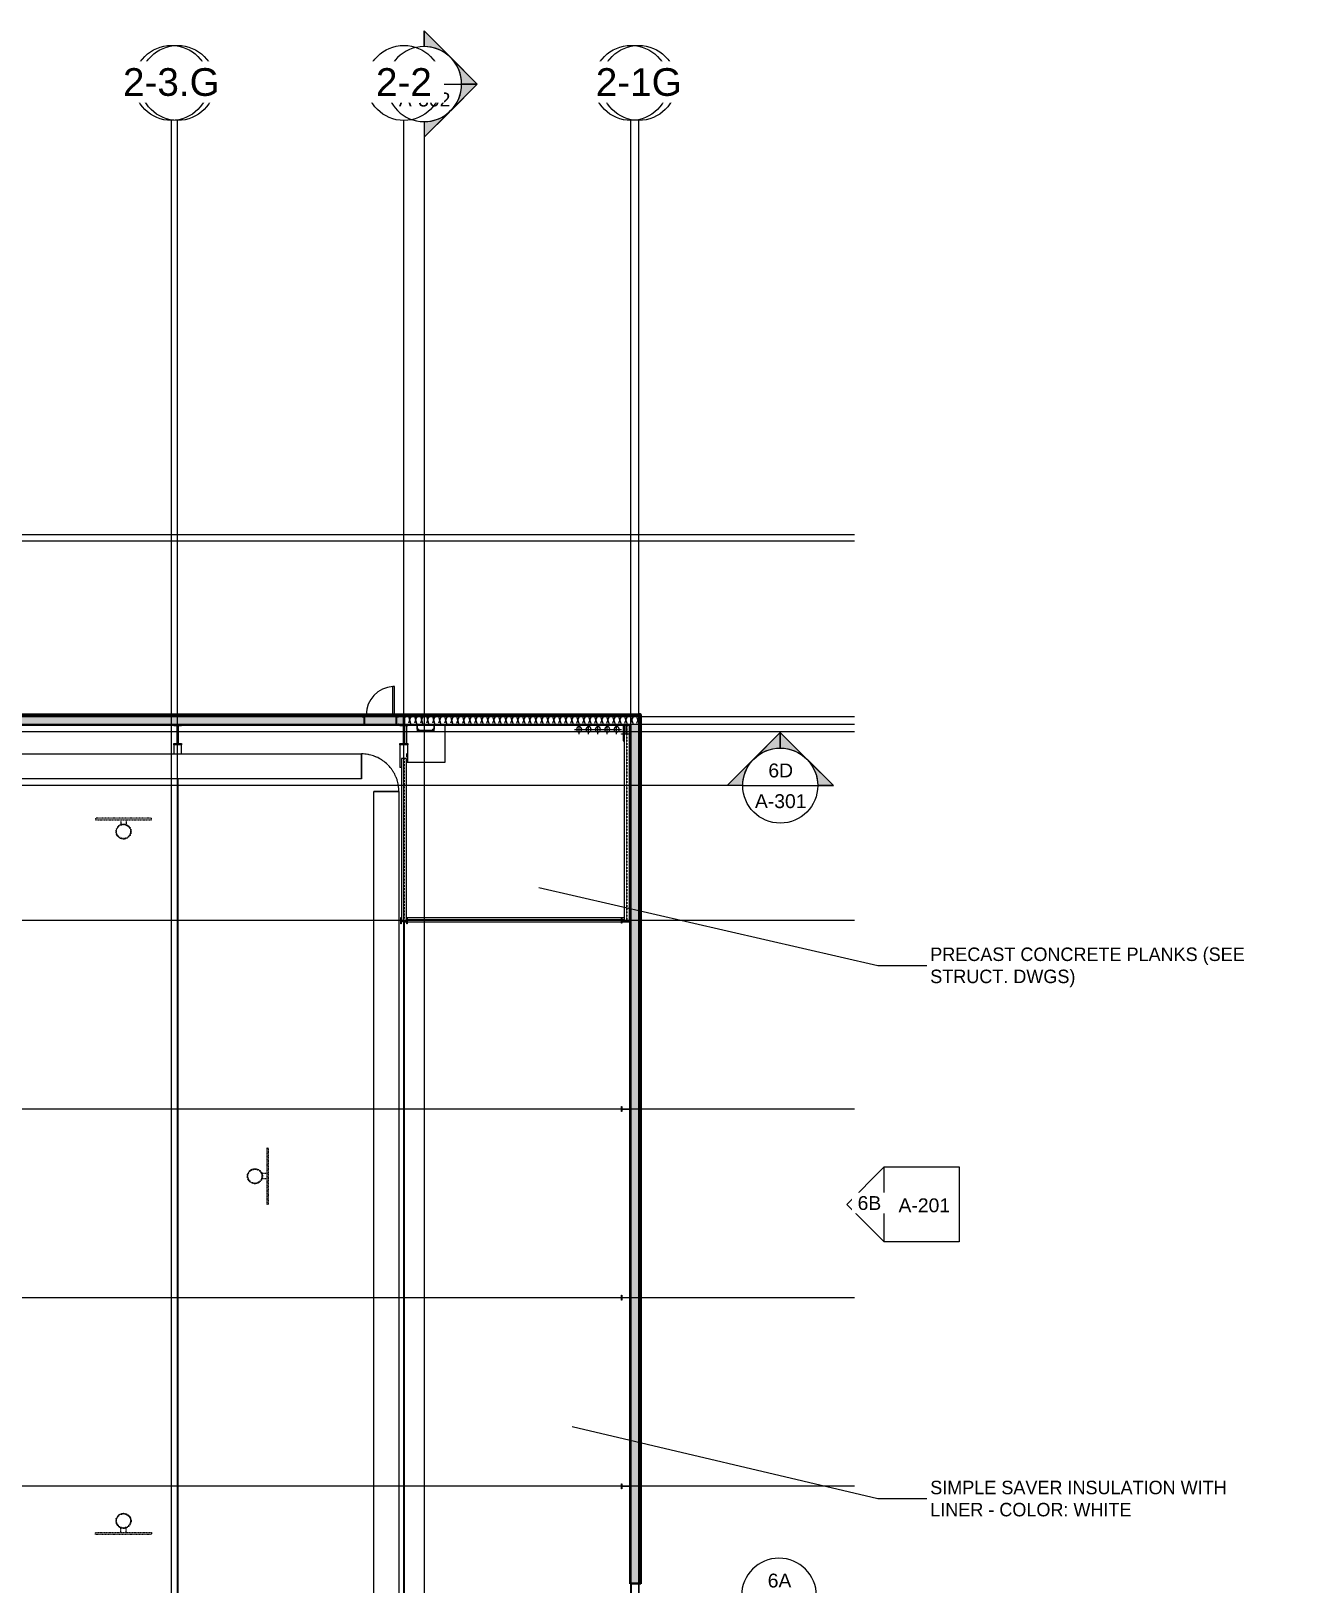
# Model space of a CAD drawing. Header units: inches. Extents: x 21035 to 27109, y -23277 to -20247.
# Drawn here: x 25504 to 27109, y -22234 to -20247 of the extents above; entities that cross this region are included whole.
import ezdxf

# ---------------------------------------------------------------- set-up
doc = ezdxf.new("R2010")
doc.units = ezdxf.units.IN
doc.header["$MEASUREMENT"] = 0
for name, pattern in [('Dash', [0.25, 0.125, -0.125]), ('Grid Line 1_2_', [0.875, 0.5, -0.125, 0.125, -0.125]), ('Hidden 1_8_', [0.1875, 0.125, -0.0625])]:
    doc.linetypes.add(name, pattern=pattern)
for name, color, linetype, lineweight in [('A-ANNO-IDEN', 131, 'Continuous', 9), ('A-AREA', 32, 'Continuous', 9), ('A-DOOR', 31, 'Continuous', 9), ('A-FLOR', 192, 'Continuous', 9), ('A-GLAZ-CWMG', 51, 'Continuous', 9), ('A-WALL', 113, 'Continuous', 9), ('A-WALL-PATT', 111, 'Continuous', 25), ('E-POWR-CNTR', 130, 'Continuous', 9), ('E-POWR-RISE', 130, 'Continuous', 9), ('G-ANNO-SYMB', 111, 'Continuous', 9), ('I-WALL', 2, 'Continuous', 9), ('M-HVAC-DUCT', 70, 'Continuous', 9), ('Q-SPCQ', 91, 'Continuous', 9), ('Q-SPCQ-HDLN', 91, 'Dash', 9), ('S-BEAM', 12, 'Continuous', 9), ('S-COLS', 52, 'Continuous', 9), ('S-GRID', 1, 'Continuous', 9), ('S-GRID-IDEN', 1, 'Continuous', 9)]:
    doc.layers.add(name, color=color, linetype=linetype, lineweight=lineweight)
doc.styles.add('Arial', font='arial.ttf', dxfattribs={"height": 35.407186})
doc.styles.add('Arial_1', font='arial.ttf', dxfattribs={"height": 17.703593})
doc.styles.add('Century Gothic', font='GOTHIC.TTF', dxfattribs={"height": 17.245342})
pattern_1 = [(0, (0, 0), (0, 24), []), (90, (0, 0), (-24, 1e-15), [])]
pattern_2 = [(161.57, (0.96, 0.96), (-7.6802237, -0.0009796), [0, -54.643, 6.067, 0]), (18.43, (-0.96, 0.96), (-7.6802237, 0.0009796), [0, -54.643, 6.067, 0]), (108.43, (0.96, 0.96), (3.8382953, -19.20136532), [18.211, -42.499]), (71.57, (-0.96, 0.96), (3.8382953, 19.20136532), [18.211, -42.499])]
pattern_3 = [(45, (0, 0), (-19.00703, 19.00703), []), (45, (0, 28.8), (-19.00703, 19.00703), [])]
pattern_4 = [(225, (25691.39, -22360.053), (19.00703, -19.00703), []), (225, (25691.39, -22388.853), (19.00703, -19.00703), [])]
pattern_5 = [(225, (25980.89, -22360.053), (19.00703, -19.00703), []), (225, (25980.89, -22388.853), (19.00703, -19.00703), [])]

# ---------------------------------------------------------------- blocks, each defined once
blk = doc.blocks.new('Basketball_Backstop-Performance_Sports_Systems-3103-Ceiling_Hung - 27_-0_ to 27_-11 7_8_-706978-RCP - First Floor')
at = {"layer": 'Q-SPCQ-HDLN'}
for p, q in [((36, 0), (-36, 0)), ((-36, 0), (-36, -2.2)), ((-3.5, 0), (-3.5, 6.2)), ((3.5, 0), (3.5, 6.2)), ((36, -2.2), (36, 0)), ((-36, -2.2), (36, -2.2))]:
    blk.add_line(p, q, dxfattribs=at)
for radius in [9.62, 9]:
    blk.add_circle((0, 15.1), radius, dxfattribs=at)
blk = doc.blocks.new('Basketball_Backstop-Performance_Sports_Systems-3103-Ceiling_Hung - 27_-0_ to 27_-11 7_8_-652462-RCP - First Floor')
at = {"layer": 'Q-SPCQ-HDLN'}
for p, q in [((-36, 0), (-36, 2.2)), ((-36, 2.2), (36, 2.2)), ((36, 2.2), (36, 0)), ((36, 0), (-36, 0)), ((-3.5, 0), (-3.5, -6.2)), ((3.5, 0), (3.5, -6.2))]:
    blk.add_line(p, q, dxfattribs=at)
for radius in [9.63, 9]:
    blk.add_circle((0, -15.1), radius, dxfattribs=at)
blk = doc.blocks.new('Rectangular Mullion - Profile_Polycarbonate_Lower-1149838-RCP - First Floor')
at = {"layer": 'A-GLAZ-CWMG'}
for p in [(22783.9, -21120.7), (26280.3, -21121.3)]:
    blk.add_line(p, (26280.3, -21120.7), dxfattribs=at)
blk = doc.blocks.new('Rectangular Mullion - Profile_Polycarbonate_right-1189993-RCP - First Floor')
at = {"layer": 'A-GLAZ-CWMG'}
for p, q in [((-2.8, 0.9), (-2.8, 1)), ((-2.8, 1), (0, 1)), ((-0.1, 0.9), (-2.8, 0.9)), ((-2.8, 0.9), (-2.8, 0.9)), ((-2.8, 0.9), (-2.8, 0.9)), ((-0.1, -0.1), (-0.1, 0.9)), ((0, 1), (0, -0.1))]:
    blk.add_line(p, q, dxfattribs=at)
blk = doc.blocks.new('W-Wide Flange - W18X40-1530067-RCP - First Floor')
at = {"layer": 'S-BEAM'}
for p, q in [((-103.7, 3), (-103.7, -3)), ((-103.7, 3), (103.5, 3)), ((-103.7, -3), (103.5, -3))]:
    blk.add_line(p, q, dxfattribs=at)
at = {"layer": 'S-BEAM', "linetype": 'Hidden 1_8_'}
for p, q in [((-103.7, 0.2), (103.6, 0.2)), ((-103.7, -0.2), (103.6, -0.2))]:
    blk.add_line(p, q, dxfattribs=at)
blk = doc.blocks.new('W-Wide Flange - W12X26-1530486-RCP - First Floor')
at = {"layer": 'S-BEAM'}
for p, q in [((-129.4, 3.2), (-118.1, 3.2)), ((-117.6, 3.2), (120.5, 3.2)), ((120.7, 3.2), (121.4, 3.2)), ((121.4, -3.2), (121.4, 3.2)), ((-129.4, -3.2), (-118.1, -3.2)), ((-117.6, -3.2), (120.5, -3.2)), ((120.7, -3.2), (121.4, -3.2))]:
    blk.add_line(p, q, dxfattribs=at)
at = {"layer": 'S-BEAM', "linetype": 'Hidden 1_8_'}
for p, q in [((-129.4, 0.1), (-118.1, 0.1)), ((-117.6, 0.1), (120.5, 0.1)), ((120.7, 0.1), (121.4, 0.1)), ((-129.4, -0.1), (-118.2, -0.1)), ((-117.6, -0.1), (120.5, -0.1)), ((120.7, -0.1), (121.4, -0.1))]:
    blk.add_line(p, q, dxfattribs=at)
blk = doc.blocks.new('columns and girder2 - one-1334686-RCP - First Floor')
at = {"layer": 'S-BEAM'}
h = blk.add_hatch(dxfattribs=at)
h.set_pattern_fill('FP_21', color=256, style=0, pattern_type=2)
h.set_pattern_definition(pattern_4)
h.paths.add_polyline_path([(-5, -0.5), (-5, -2), (5, -2), (5, -0.5)], flags=0)
h.paths.add_polyline_path([(5, -22.8), (-5, -22.8), (-5, -24.3), (5, -24.3), (5, -23.3)], flags=0)
h.paths.add_polyline_path([(5, -1199.8), (-5, -1199.8), (-5, -1201.3), (5, -1201.3)], flags=0)
h.paths.add_polyline_path([(5, -1224.3), (-5, -1224.3), (-5, -1225.8), (5, -1225.8)], flags=0)
h = blk.add_hatch(dxfattribs=at)
h.set_pattern_fill('FP_21', color=256, style=0, pattern_type=2)
h.set_pattern_definition(pattern_4)
h.paths.add_polyline_path([(0.6, -2), (-0.6, -2), (-0.6, -22.8), (0.6, -22.8), (0.6, -4)], flags=0)
h.paths.add_polyline_path([(0.6, -1201.3), (-0.6, -1201.3), (-0.6, -1224.3), (0.6, -1224.3)], flags=0)
at = {"layer": 'S-BEAM', "lineweight": 15}
for p, q in [((-5, -2), (-5, -0.5)), ((-5, -0.5), (5, -0.5)), ((5, -2), (-5, -2)), ((-0.6, -22.8), (-0.6, -2)), ((-0.6, -2), (0.6, -2)), ((0.6, -2), (0.6, -22.8)), ((5, -0.5), (5, -2)), ((-5, -24.3), (-5, -22.8)), ((-5, -22.8), (5, -22.8)), ((5, -24.3), (-5, -24.3)), ((0.6, -22.8), (-0.6, -22.8)), ((5, -22.8), (5, -24.3)), ((-5, -1201.3), (-5, -1199.8)), ((-5, -1199.8), (5, -1199.8)), ((5, -1201.3), (-5, -1201.3)), ((-0.6, -1224.3), (-0.6, -1201.3)), ((-0.6, -1201.3), (0.6, -1201.3)), ((0.6, -1201.3), (0.6, -1224.3)), ((5, -1199.8), (5, -1201.3)), ((-5, -1225.8), (-5, -1224.3)), ((-5, -1224.3), (5, -1224.3)), ((5, -1225.8), (-5, -1225.8)), ((0.6, -1224.3), (-0.6, -1224.3)), ((5, -1224.3), (5, -1225.8))]:
    blk.add_line(p, q, dxfattribs=at)
at = {"layer": 'S-BEAM'}
for p, q in [((-5, -24.3), (-5, -49)), ((5, -49), (5, -24.3)), ((-0.6, -81), (-0.6, -217.2)), ((0.6, -217.2), (0.6, -81)), ((-0.6, -217.2), (-0.6, -338.2)), ((-0.6, -217.2), (0.6, -217.2)), ((0.6, -338.2), (0.6, -217.2)), ((-0.6, -338.2), (-0.6, -761.8)), ((-0.6, -338.2), (0.6, -338.2)), ((0.6, -761.8), (0.6, -338.2)), ((-0.6, -761.8), (-0.6, -997.1)), ((-0.6, -761.8), (0.6, -761.8)), ((0.6, -997.1), (0.6, -761.8)), ((-0.6, -997.1), (-0.6, -1156.1)), ((-0.6, -997.1), (0.6, -997.1)), ((0.6, -1156.1), (0.6, -997.1)), ((-5, -1188.1), (-5, -1199.8)), ((5, -1199.8), (5, -1188.1))]:
    blk.add_line(p, q, dxfattribs=at)
blk = doc.blocks.new('columns and girder2 - one-V36-RCP - First Floor')
at = {"layer": 'S-BEAM'}
h = blk.add_hatch(dxfattribs=at)
h.set_pattern_fill('FP_31', color=256, style=0, pattern_type=2)
h.set_pattern_definition(pattern_5)
h.paths.add_polyline_path([(-5, -0.5), (-5, -2), (5, -2), (5, -0.5), (3, -0.5)], flags=0)
h.paths.add_polyline_path([(5, -22.8), (-5, -22.8), (-5, -24.3), (5, -24.3), (5, -23.3)], flags=0)
h.paths.add_polyline_path([(-5, -1199.8), (-5, -1201.3), (5, -1201.3), (5, -1199.8)], flags=0)
h.paths.add_polyline_path([(-5, -1224.3), (-5, -1225.8), (5, -1225.8), (5, -1224.3), (3, -1224.3)], flags=0)
h = blk.add_hatch(dxfattribs=at)
h.set_pattern_fill('FP_31', color=256, style=0, pattern_type=2)
h.set_pattern_definition(pattern_5)
h.paths.add_polyline_path([(0.6, -2), (-0.6, -2), (-0.6, -22.8), (0.6, -22.8), (0.6, -4)], flags=0)
h.paths.add_polyline_path([(0.6, -1201.3), (-0.6, -1201.3), (-0.6, -1224.3), (0.6, -1224.3), (0.6, -1224.1)], flags=0)
at = {"layer": 'S-BEAM', "lineweight": 15}
for p, q in [((-5, -2), (-5, -0.5)), ((-5, -0.5), (5, -0.5)), ((5, -2), (-5, -2)), ((-0.6, -22.8), (-0.6, -2)), ((-0.6, -2), (0.6, -2)), ((0.6, -2), (0.6, -22.8)), ((5, -0.5), (5, -2)), ((-5, -24.3), (-5, -22.8)), ((-5, -22.8), (5, -22.8)), ((5, -24.3), (-5, -24.3)), ((0.6, -22.8), (-0.6, -22.8)), ((5, -22.8), (5, -24.3)), ((-5, -1201.3), (-5, -1199.8)), ((-5, -1199.8), (5, -1199.8)), ((5, -1201.3), (-5, -1201.3)), ((-0.6, -1224.3), (-0.6, -1201.3)), ((-0.6, -1201.3), (0.6, -1201.3)), ((0.6, -1201.3), (0.6, -1224.3)), ((5, -1199.8), (5, -1201.3)), ((-5, -1225.8), (-5, -1224.3)), ((-5, -1224.3), (5, -1224.3)), ((5, -1225.8), (-5, -1225.8)), ((0.6, -1224.3), (-0.6, -1224.3)), ((5, -1224.3), (5, -1225.8))]:
    blk.add_line(p, q, dxfattribs=at)
at = {"layer": 'S-BEAM'}
for p, q in [((-5, -24.3), (-5, -52)), ((5, -52), (5, -24.3)), ((-5, -52), (5, -52)), ((-0.6, -52), (-0.6, -217.2)), ((0.6, -217.2), (0.6, -52)), ((-0.6, -217.2), (-0.6, -338.2)), ((-0.6, -217.2), (0.6, -217.2)), ((0.6, -338.2), (0.6, -217.2)), ((-0.6, -338.2), (-0.6, -761.8)), ((-0.6, -338.2), (0.6, -338.2)), ((0.6, -761.8), (0.6, -338.2)), ((-0.6, -761.8), (-0.6, -973.5)), ((-0.6, -761.8), (0.6, -761.8)), ((0.6, -973.5), (0.6, -761.8)), ((3, -1170.7), (5, -1170.7)), ((5, -1199.8), (5, -1170.7)), ((-5, -1177.8), (-5, -1199.8))]:
    blk.add_line(p, q, dxfattribs=at)
blk = doc.blocks.new('L-Angle - L2X2X3_16-1162514-RCP - First Floor')
at = {"layer": 'S-BEAM'}
for p, q in [((26281.5, -21121.3), (22791.5, -21121.3)), ((26281.5, -21121.8), (26281.5, -21121.3))]:
    blk.add_line(p, q, dxfattribs=at)
blk = doc.blocks.new('Single-Flush - 36_ x 96_-1048073-RCP - First Floor')
at = {"layer": 'A-DOOR', "lineweight": 13}
for p, q in [((16, 6.6), (16, 42.6)), ((18, 42.6), (16, 42.6)), ((18, 6.6), (18, 42.6)), ((18, 6.6), (16, 6.6))]:
    blk.add_line(p, q, dxfattribs=at)
at = {"layer": 'A-DOOR'}
blk.add_arc((18, 6.6), 36.1, 93.1789, 180, dxfattribs=at)
blk = doc.blocks.new('Girt_Z - 10_D-1239982-RCP - First Floor')
at = {"layer": 'S-BEAM'}
for p, q in [((26271.4, -22347.6), (26271.4, -22233.7)), ((26272, -22359.6), (26272, -22233.7)), ((26272, -22359.6), (26272, -22233.7)), ((26281.4, -22233.7), (26281.4, -22350.1)), ((26271.4, -22359.1), (26271.4, -22348)), ((26271.4, -22359.6), (26272, -22359.6)), ((26272, -22359.6), (26272, -22359.6)), ((26272, -22359.6), (26273.4, -22359.6))]:
    blk.add_line(p, q, dxfattribs=at)
blk = doc.blocks.new('lad500 - Standard-1589027-RCP - First Floor')
at = {"layer": 'Q-SPCQ'}
for p, q in [((26019.6, -21135.1), (25997.8, -21135.1)), ((25997.8, -21135.1), (25997.8, -21140.6)), ((25998, -21140.4), (25998, -21135.2)), ((25998, -21135.2), (26019.5, -21135.2)), ((26019.5, -21135.2), (26019.5, -21140.4)), ((26019.6, -21140.6), (26019.6, -21135.1)), ((25997.8, -21140.6), (25999.5, -21140.6)), ((25999.5, -21140.4), (25998, -21140.4)), ((25998.1, -21140.4), (25999.6, -21140.4)), ((25998.1, -21143.7), (25998.1, -21140.4)), ((25999.6, -21143.7), (25998.1, -21143.7)), ((25999.5, -21140.6), (25999.5, -21140.4)), ((25999.6, -21140.4), (25999.6, -21141.4)), ((25999.6, -21142.7), (25999.6, -21141.4)), ((25999.6, -21141.4), (26017.8, -21141.4)), ((26017.8, -21142.7), (25999.6, -21142.7)), ((25999.6, -21142.7), (25999.6, -21143.7)), ((26017.8, -21141.4), (26017.8, -21140.4)), ((26017.8, -21140.4), (26019.3, -21140.4)), ((26017.8, -21142.7), (26017.8, -21141.4)), ((26017.8, -21143.7), (26017.8, -21142.7)), ((26019.3, -21143.7), (26017.8, -21143.7)), ((26019.5, -21140.4), (26017.9, -21140.4)), ((26017.9, -21140.4), (26017.9, -21140.6)), ((26017.9, -21140.6), (26019.6, -21140.6)), ((26019.3, -21140.4), (26019.3, -21143.7))]:
    blk.add_line(p, q, dxfattribs=at)
blk = doc.blocks.new('Round Elbow - 1_0 D-V68-RCP - First Floor')
at = {"layer": 'M-HVAC-DUCT'}
for p, q in [((0, 32), (-16, 32)), ((16, 32), (0, 32)), ((-32, 16), (-32, 0)), ((-32, 0), (-32, -16))]:
    blk.add_line(p, q, dxfattribs=at)
at = {"layer": 'M-HVAC-DUCT', "flags": 128}
for points in [[(13.9, 18.1), (14, 18.2), (14.5, 20.1), (14.9, 22), (15, 22.5)], [(15.1, 22.8), (15.3, 23.8), (15.6, 25.7), (15.7, 27.1)], [(15.8, 27.4), (15.8, 27.6), (15.9, 29.6), (16, 31.5), (16, 32)], [(2.1, -1.8), (2.4, -1.4), (3.7, 0), (5, 1.4), (5.1, 1.5)], [(5.2, 1.6), (6.2, 2.9), (7.3, 4.5), (7.8, 5.2)], [(8, 5.5), (8.4, 6.1), (9.4, 7.7), (10.3, 9.4), (11.2, 11.1), (12, 12.8), (12.3, 13.5)], [(12.4, 13.8), (12.7, 14.6), (13.4, 16.4), (13.9, 18)], [(-32, -16), (-30.1, -16), (-28.2, -15.8), (-27.5, -15.8)], [(-27.1, -15.7), (-26.3, -15.7), (-24.4, -15.4), (-22.7, -15.1)], [(-22.6, -15.1), (-22.5, -15), (-20.6, -14.6), (-18.7, -14.1), (-18.2, -14)], [(-17.9, -13.9), (-16.9, -13.6), (-15.1, -12.9), (-13.8, -12.4)], [(-13.5, -12.3), (-13.3, -12.2), (-11.6, -11.4), (-9.8, -10.6), (-9.5, -10.4)], [(-9.2, -10.2), (-8.1, -9.7), (-6.5, -8.7), (-5.5, -8)], [(-5.2, -7.8), (-4.9, -7.6), (-3.3, -6.5), (-1.8, -5.3), (-1.6, -5.2)], [(-1.4, -5), (-0.3, -4.1), (1.1, -2.8), (1.8, -2.1)]]:
    blk.add_lwpolyline(points, dxfattribs=at)
blk = doc.blocks.new('Grid - Grid Head - Circle-14747-RCP - First Floor')
at = {"layer": 'S-GRID-IDEN'}
blk.add_circle((0, 0), 0.25, dxfattribs=at)
blk = doc.blocks.new('Section - Section Head - Filled-1526-RCP - First Floor')
at = {"layer": 'G-ANNO-SYMB'}
h = blk.add_hatch(color=256, dxfattribs=at)
edge = h.paths.add_edge_path(flags=0)
edge.add_line((-0.427, 0.177), (-0.25, 0.354))
edge.add_line((-0.25, 0.354), (-0.25, 0.25))
edge.add_arc((-0.25, 0), 0.25, 90, 135)
h = blk.add_hatch(color=256, dxfattribs=at)
edge = h.paths.add_edge_path(flags=0)
edge.add_arc((-0.25, 0), 0.25, 45, 90)
edge.add_line((-0.25, 0.25), (-0.25, 0.354))
edge.add_line((-0.25, 0.354), (-0.073, 0.177))
h = blk.add_hatch(color=256, dxfattribs=at)
edge = h.paths.add_edge_path(flags=0)
edge.add_arc((-0.25, 0), 0.25, 137.9216, 180)
edge.add_line((-0.5, 0), (-0.604, 0))
edge.add_line((-0.604, 0), (-0.436, 0.168))
h = blk.add_hatch(color=256, dxfattribs=at)
edge = h.paths.add_edge_path(flags=0)
edge.add_line((-0.064, 0.168), (0.104, 0))
edge.add_line((0.104, 0), (0, 0))
edge.add_arc((-0.25, 0), 0.25, 0, 42.0784)
for p, q in [((-0.25, 0.354), (-0.604, 0)), ((-0.25, 0.354), (-0.427, 0.177)), ((-0.25, 0.354), (0.104, 0)), ((-0.25, 0.25), (-0.25, 0.354)), ((-0.073, 0.177), (-0.25, 0.354)), ((-0.25, 0.354), (-0.25, 0.25)), ((-0.436, 0.168), (-0.604, 0)), ((0.104, 0), (-0.064, 0.168)), ((-0.604, 0), (-0.5, 0)), ((0, 0), (0.104, 0)), ((-0.5, 0), (-0.604, 0)), ((0, 0), (0.104, 0))]:
    blk.add_line(p, q, dxfattribs=at)
for start, end in [(360, 180), (90, 135), (45, 90), (137.9216, 180), (0, 42.0784), (180, 360)]:
    blk.add_arc((-0.25, 0), 0.25, start, end, dxfattribs=at)
blk = doc.blocks.new('Elevation - Detail Number-93309-RCP - First Floor')
at = {"layer": 'G-ANNO-SYMB'}
for p, q in [((-0.25, -0.25), (-0.25, 0.25)), ((-0.25, 0.25), (0.25, 0.25)), ((0.25, 0.25), (0.25, -0.25)), ((0.25, -0.25), (-0.25, -0.25))]:
    blk.add_line(p, q, dxfattribs=at)
blk = doc.blocks.new('Elevation - Detail Number-93036-RCP - First Floor')
at = {"layer": 'G-ANNO-SYMB'}
for p, q in [((0, 0.25), (-0.25, 0)), ((0.25, 0), (0, 0.25)), ((-0.25, 0), (0.25, 0))]:
    blk.add_line(p, q, dxfattribs=at)

msp = doc.modelspace()

# ---------------------------------------------------------------- hatches: boundary and pattern name
at = {"layer": 'A-WALL-PATT', "lineweight": 9}
h = msp.add_hatch(dxfattribs=at)
h.set_pattern_fill('FP_13', color=256, style=0, pattern_type=2)
h.set_pattern_definition(pattern_1)
h.paths.add_polyline_path([(23696.8, -21124.3), (25981, -21124.3), (25981, -21123.3), (23037.5, -21123.3), (23037.5, -21124.3), (23626.7, -21124.3)], flags=0)
h.paths.add_polyline_path([(22784.4, -21124.3), (22929.5, -21124.3), (22929.5, -21123.3), (22783.9, -21123.3), (22783.9, -21124.3)], flags=0)
h = msp.add_hatch(dxfattribs=at)
h.set_pattern_fill('FP_11', color=256, style=0, pattern_type=2)
h.set_pattern_definition(pattern_2)
h.paths.add_polyline_path([(23837.2, -21134.3), (25980.3, -21134.3), (25980.3, -21124.3), (23037.5, -21124.3), (23037.5, -21128.4), (23038.3, -21128.4), (23038.3, -21134.3), (23696.8, -21134.3)], flags=0)
h.paths.add_polyline_path([(22784.4, -21134.3), (22928.8, -21134.3), (22928.8, -21128.4), (22929.5, -21128.4), (22929.5, -21124.3), (22783.9, -21124.3), (22783.9, -21134.3)], flags=0)
h = msp.add_hatch(dxfattribs=at)
h.set_pattern_fill('FP_13', color=256, style=0, pattern_type=2)
h.set_pattern_definition(pattern_1)
h.paths.add_polyline_path([(26223.5, -21124.3), (26282.4, -21124.3), (26282.4, -21123.3), (25981, -21123.3), (25981, -21124.3), (26083.1, -21124.3)], flags=0)
h = msp.add_hatch(dxfattribs=at)
h.set_pattern_fill('FP_11', color=256, style=0, pattern_type=2)
h.set_pattern_definition(pattern_2)
h.paths.add_polyline_path([(26276.2, -21134.3), (26281.4, -21134.3), (26281.4, -21124.3), (25981.8, -21124.3), (25981.8, -21134.3), (26271.4, -21134.3)], flags=0)
h = msp.add_hatch(dxfattribs=at)
h.set_pattern_fill('FP_11', color=256, style=0, pattern_type=2)
h.set_pattern_definition(pattern_2)
h.paths.add_polyline_path([(26271.4, -22232.9), (26281.4, -22232.9), (26281.4, -21134.3), (26271.4, -21134.3), (26271.4, -22104.3)], flags=0)
h = msp.add_hatch(dxfattribs=at)
h.set_pattern_fill('FP_13', color=256, style=0, pattern_type=2)
h.set_pattern_definition(pattern_1)
h.paths.add_polyline_path([(26281.4, -22233.7), (26282.4, -22233.7), (26282.4, -21124.3), (26281.4, -21124.3), (26281.4, -22232.9)], flags=0)
at = {"layer": 'S-COLS'}
h = msp.add_hatch(dxfattribs=at)
h.set_pattern_fill('FP_8', color=256, style=0, pattern_type=2)
h.set_pattern_definition(pattern_3)
h.paths.add_polyline_path([(25930.5, -21134.3), (25930.5, -21124.3), (25927.6, -21124.3), (25927.8, -21124.6), (25928.1, -21124.7), (25930, -21125), (25930, -21133.6), (25927.8, -21134), (25927.6, -21134.3)], flags=0)
h = msp.add_hatch(dxfattribs=at)
h.set_pattern_fill('FP_8', color=256, style=0, pattern_type=2)
h.set_pattern_definition(pattern_3)
h.paths.add_polyline_path([(25973.9, -21134.3), (25973.8, -21134), (25973.5, -21133.9), (25971.5, -21133.6), (25971.5, -21125), (25973.8, -21124.6), (25973.9, -21124.3), (25971, -21124.3), (25971, -21134.3)], flags=0)
h = msp.add_hatch(dxfattribs=at)
h.set_pattern_fill('FP_8', color=256, style=0, pattern_type=2)
h.set_pattern_definition(pattern_3)
h.paths.add_polyline_path([(26271.4, -21146.8), (26271.4, -21146.4), (26266.2, -21146.4), (26265.7, -21146.2), (26265.5, -21145.6), (26265.5, -21135.4), (26265.7, -21134.9), (26266.2, -21134.7), (26271.4, -21134.7), (26271.4, -21134.3), (26259.4, -21134.3), (26259.4, -21134.7), (26264.6, -21134.7), (26265, -21134.9), (26265.2, -21135.4), (26265.2, -21145.7), (26265, -21146.2), (26264.6, -21146.4), (26259.4, -21146.4), (26259.4, -21146.8)], flags=0)
h = msp.add_hatch(dxfattribs=at)
h.set_pattern_fill('FP_8', color=256, style=0, pattern_type=2)
h.set_pattern_definition(pattern_3)
h.paths.add_polyline_path([(25977.3, -21389.1), (25977.3, -21385.9), (25977.5, -21385.4), (25978, -21385.2), (25983.8, -21385.2), (25984.3, -21385.4), (25984.5, -21385.9), (25984.5, -21389.1), (25984.9, -21389.1), (25984.9, -21381.1), (25984.5, -21381.1), (25984.5, -21384.2), (25984.3, -21384.7), (25983.8, -21384.9), (25977.9, -21384.8), (25977.5, -21384.7), (25977.3, -21384.2), (25977.3, -21381.1), (25976.9, -21381.1), (25976.9, -21389.1)], flags=0)
h = msp.add_hatch(dxfattribs=at)
h.set_pattern_fill('FP_8', color=256, style=0, pattern_type=2)
h.set_pattern_definition(pattern_3)
h.paths.add_polyline_path([(26259.2, -21629.5), (26259.6, -21629.5), (26259.6, -21627.1), (26259.8, -21626.6), (26260.3, -21626.4), (26270.3, -21626.4), (26270.8, -21626.6), (26271, -21627.1), (26271, -21629.5), (26271.4, -21629.5), (26271.4, -21623.1), (26271, -21623.1), (26271, -21625.5), (26270.8, -21626), (26270.3, -21626.2), (26260.3, -21626.2), (26259.8, -21626), (26259.6, -21625.5), (26259.6, -21623.1), (26259.2, -21623.1)], flags=0)
h = msp.add_hatch(dxfattribs=at)
h.set_pattern_fill('FP_8', color=256, style=0, pattern_type=2)
h.set_pattern_definition(pattern_3)
h.paths.add_polyline_path([(26271.4, -21870.8), (26271.4, -21864.3), (26271, -21864.3), (26271, -21866.8), (26270.8, -21867.2), (26270.3, -21867.4), (26260.3, -21867.4), (26259.8, -21867.2), (26259.6, -21866.8), (26259.6, -21864.3), (26259.2, -21864.3), (26259.2, -21870.8), (26259.6, -21870.8), (26259.6, -21868.4), (26259.8, -21867.9), (26260.3, -21867.7), (26270.3, -21867.7), (26270.8, -21867.9), (26271, -21868.4), (26271, -21870.8)], flags=0)

# ---------------------------------------------------------------- linework, layer by layer
at = {"layer": 'A-ANNO-IDEN', "color": 163}
for p, q in [((26153.6, -21342.6), (26587.2, -21442.5)), ((26587.2, -21442.5), (26654.3, -21442.5)), ((26196.1, -22032.2), (26587.2, -22124.6)), ((26587.2, -22124.6), (26654.3, -22124.6))]:
    msp.add_line(p, q, dxfattribs=at)
at = {"layer": 'A-AREA'}
for p, q in [((25984.5, -21158.7), (25984.5, -21135.8)), ((25984.5, -21175.9), (25984.5, -21171.2))]:
    msp.add_line(p, q, dxfattribs=at)
at = {"layer": 'A-FLOR'}
for p, q in [((26033.9, -21182.3), (26033.9, -21135.1)), ((26261.4, -21135.1), (26261.4, -21146.4)), ((26261.4, -21146.8), (26261.4, -21155.3)), ((26261.4, -21155.3), (26262.8, -21155.3)), ((26269.3, -21155.3), (26270.7, -21155.3)), ((25983.9, -21182.3), (26033.9, -21182.3)), ((25984.5, -21384.2), (25983.9, -21384.2)), ((26259.2, -21384.2), (25984.9, -21384.2)), ((26262.8, -21384.2), (26259.6, -21384.2)), ((26270.6, -21384.2), (26269.3, -21384.2))]:
    msp.add_line(p, q, dxfattribs=at)
at = {"layer": 'A-WALL', "lineweight": 25}
for p, q in [((23037.5, -21121.8), (26283.9, -21121.8)), ((25686.4, -21135.1), (25406.9, -21135.1)), ((25975.9, -21135.1), (25696.4, -21135.1)), ((25997.8, -21135.1), (25985.9, -21135.1)), ((26270.6, -21135.1), (26019.6, -21135.1)), ((26270.6, -22233.7), (26270.6, -21135.1)), ((26283.9, -21121.8), (26283.9, -22233.7)), ((26283.9, -22233.7), (26270.6, -22233.7))]:
    msp.add_line(p, q, dxfattribs=at)
at = {"layer": 'A-WALL'}
for p, q in [((23037.5, -21123.3), (26282.4, -21123.3)), ((26281.4, -21124.3), (23037.5, -21124.3)), ((25686.4, -21134.3), (25406.9, -21134.3)), ((25975.9, -21134.3), (25696.4, -21134.3)), ((25980.3, -21134.3), (25980.3, -21124.3)), ((25981.8, -21124.3), (25981.8, -21134.3)), ((26271.4, -21134.3), (25985.9, -21134.3)), ((26271.4, -21134.3), (26271.4, -22232.9)), ((26281.4, -21124.3), (26281.4, -22233.7)), ((26282.4, -21123.3), (26282.4, -22233.7)), ((26281.4, -22232.9), (26271.4, -22232.9))]:
    msp.add_line(p, q, dxfattribs=at)
at = {"layer": 'E-POWR-CNTR'}
for p, q in [((26205.1, -21146.5), (26205.1, -21134.5)), ((26217.1, -21146.5), (26217.1, -21134.5)), ((26229.1, -21146.5), (26229.1, -21134.5)), ((26241.1, -21146.5), (26241.1, -21134.5)), ((26253.1, -21146.5), (26253.1, -21134.5)), ((26199.1, -21140.5), (26211.1, -21140.5)), ((26211.1, -21140.5), (26223.1, -21140.5)), ((26223.1, -21140.5), (26235.1, -21140.5)), ((26235.1, -21140.5), (26247.1, -21140.5)), ((26247.1, -21140.5), (26259.1, -21140.5))]:
    msp.add_line(p, q, dxfattribs=at)
at = {"layer": 'E-POWR-RISE'}
for centre, start, end in [((26205.1, -21140.5), 0, 180), ((26205.1, -21140.5), 180, 0), ((26217.1, -21140.5), 0, 180), ((26217.1, -21140.5), 180, 0), ((26229.1, -21140.5), 0, 180), ((26229.1, -21140.5), 180, 0), ((26241.1, -21140.5), 0, 180), ((26241.1, -21140.5), 180, 0), ((26253.1, -21140.5), 0, 180), ((26253.1, -21140.5), 180, 0)]:
    msp.add_arc(centre, 3.31, start, end, dxfattribs=at)
at = {"layer": 'G-ANNO-SYMB'}
for p, q in [((26006.8, -20363.1), (26006.8, -23159.6)), ((26414.4, -21212.5), (22772.6, -21212.5)), ((26414.4, -21212.5), (26510.4, -21212.5))]:
    msp.add_line(p, q, dxfattribs=at)
at = {"layer": 'I-WALL'}
for p, q in [((25979.4, -21386.6), (25979.4, -21385.2)), ((25979.4, -21386.6), (25984.5, -21386.6)), ((25984.5, -21381.8), (25983.9, -21381.8)), ((26262.8, -21381.8), (25984.9, -21381.8)), ((25984.9, -21386.6), (26259.2, -21386.6)), ((26259.6, -21386.6), (26270.6, -21386.6)), ((26270.6, -21381.8), (26269.3, -21381.8))]:
    msp.add_line(p, q, dxfattribs=at)
at = {"layer": 'M-HVAC-DUCT'}
for p, q in [((24560.5, -21171.9), (25926.5, -21171.9)), ((25926.5, -21203.9), (25926.5, -21171.9)), ((25926.5, -21203.9), (24560.5, -21203.9)), ((25942.5, -22290.9), (25942.5, -21219.9)), ((25974.5, -21219.9), (25942.5, -21219.9)), ((25974.5, -21219.9), (25974.5, -22290.9))]:
    msp.add_line(p, q, dxfattribs=at)
at = {"layer": 'S-COLS', "lineweight": 15}
for p, q in [((25927.6, -21124.3), (25930.5, -21124.3)), ((25930.5, -21134.3), (25927.6, -21134.3)), ((25930, -21125), (25928.1, -21124.7)), ((25928.1, -21133.9), (25930, -21133.6)), ((25930, -21133.6), (25930, -21125)), ((25930.5, -21124.3), (25930.5, -21134.3)), ((25971, -21134.3), (25971, -21124.3)), ((25971, -21124.3), (25973.9, -21124.3)), ((25973.9, -21134.3), (25971, -21134.3)), ((25973.5, -21124.7), (25971.5, -21125)), ((25971.5, -21125), (25971.5, -21133.6)), ((25971.5, -21133.6), (25973.5, -21133.9)), ((26259.4, -21134.7), (26259.4, -21134.3)), ((26259.4, -21134.3), (26271.4, -21134.3)), ((26264.6, -21134.7), (26259.4, -21134.7)), ((26265.2, -21145.7), (26265.2, -21135.4)), ((26265.5, -21135.4), (26265.5, -21145.7)), ((26271.4, -21134.7), (26266.2, -21134.7)), ((26271.4, -21134.3), (26271.4, -21134.7)), ((26259.4, -21146.4), (26264.6, -21146.4)), ((26259.4, -21146.8), (26259.4, -21146.4)), ((26271.4, -21146.8), (26259.4, -21146.8)), ((26266.2, -21146.4), (26271.4, -21146.4)), ((26271.4, -21146.4), (26271.4, -21146.8)), ((25976.9, -21389.1), (25976.9, -21381.1)), ((25976.9, -21381.1), (25977.3, -21381.1)), ((25977.3, -21389.1), (25976.9, -21389.1)), ((25977.3, -21381.1), (25977.3, -21384.2)), ((25977.3, -21385.9), (25977.3, -21389.1)), ((25978, -21384.9), (25983.8, -21384.9)), ((25983.8, -21385.2), (25978, -21385.2)), ((25984.5, -21384.2), (25984.5, -21381.1)), ((25984.5, -21381.1), (25984.9, -21381.1)), ((25984.5, -21389.1), (25984.5, -21385.9)), ((25984.9, -21389.1), (25984.5, -21389.1)), ((25984.9, -21381.1), (25984.9, -21389.1)), ((26259.2, -21388.3), (26259.2, -21381.8)), ((26259.2, -21381.8), (26259.6, -21381.8)), ((26259.6, -21388.3), (26259.2, -21388.3)), ((26259.6, -21381.8), (26259.6, -21384.3)), ((26259.6, -21385.9), (26259.6, -21388.3)), ((26260.3, -21384.9), (26270.3, -21384.9)), ((26270.3, -21385.2), (26260.3, -21385.2)), ((26271, -21384.3), (26271, -21381.8)), ((26271, -21381.8), (26271.4, -21381.8)), ((26271, -21388.3), (26271, -21385.9)), ((26271.4, -21388.3), (26271, -21388.3)), ((26271.4, -21381.8), (26271.4, -21388.3)), ((26259.2, -21629.5), (26259.2, -21623.1)), ((26259.2, -21623.1), (26259.6, -21623.1)), ((26259.6, -21629.5), (26259.2, -21629.5)), ((26259.6, -21623.1), (26259.6, -21625.5)), ((26259.6, -21627.1), (26259.6, -21629.5)), ((26260.3, -21626.2), (26270.3, -21626.2)), ((26270.3, -21626.4), (26260.3, -21626.4)), ((26271, -21625.5), (26271, -21623.1)), ((26271, -21623.1), (26271.4, -21623.1)), ((26271, -21629.5), (26271, -21627.1)), ((26271.4, -21629.5), (26271, -21629.5)), ((26271.4, -21623.1), (26271.4, -21629.5)), ((26259.2, -21870.8), (26259.2, -21864.3)), ((26259.2, -21864.3), (26259.6, -21864.3)), ((26259.6, -21870.8), (26259.2, -21870.8)), ((26259.6, -21864.3), (26259.6, -21866.8)), ((26259.6, -21868.4), (26259.6, -21870.8)), ((26260.3, -21867.4), (26270.3, -21867.4)), ((26270.3, -21867.7), (26260.3, -21867.7)), ((26271, -21866.8), (26271, -21864.3)), ((26271, -21864.3), (26271.4, -21864.3)), ((26271, -21870.8), (26271, -21868.4)), ((26271.4, -21870.8), (26271, -21870.8)), ((26271.4, -21864.3), (26271.4, -21870.8)), ((26259.2, -22112), (26259.2, -22105.6)), ((26259.2, -22105.6), (26259.6, -22105.6)), ((26259.6, -22105.6), (26259.6, -22108)), ((26259.6, -22109.6), (26259.6, -22112)), ((26260.3, -22108.7), (26270.3, -22108.7)), ((26270.3, -22108.9), (26260.3, -22108.9)), ((26271, -22108), (26271, -22105.6)), ((26271, -22105.6), (26271.4, -22105.6)), ((26271, -22112), (26271, -22109.6)), ((26271.4, -22105.6), (26271.4, -22112)), ((26259.6, -22112), (26259.2, -22112)), ((26271.4, -22112), (26271, -22112))]:
    msp.add_line(p, q, dxfattribs=at)
for centre, radius, start, end in [((25928.1, -21124.3), 0.436, 180, 270), ((25928.1, -21134.3), 0.436, 90, 180), ((25973.5, -21124.3), 0.436, 270, 0), ((25973.5, -21134.3), 0.436, 0, 90), ((26264.6, -21135.4), 0.691, 0, 90), ((26266.2, -21135.4), 0.691, 90, 180), ((26264.6, -21145.7), 0.691, 270, 0), ((26266.2, -21145.7), 0.691, 180, 270), ((25978, -21384.2), 0.69, 180, 270), ((25978, -21385.9), 0.69, 90, 180), ((25983.8, -21384.2), 0.69, 270, 0), ((25983.8, -21385.9), 0.69, 0, 90), ((26260.3, -21384.3), 0.683, 180, 270), ((26260.3, -21385.9), 0.683, 90, 180), ((26270.3, -21384.3), 0.683, 270, 0), ((26270.3, -21385.9), 0.683, 0, 90), ((26260.3, -21625.5), 0.683, 180, 270), ((26260.3, -21627.1), 0.683, 90, 180), ((26270.3, -21625.5), 0.683, 270, 0), ((26270.3, -21627.1), 0.683, 0, 90), ((26260.3, -21866.8), 0.683, 180, 270), ((26260.3, -21868.4), 0.683, 90, 180), ((26270.3, -21866.8), 0.683, 270, 0), ((26270.3, -21868.4), 0.683, 0, 90), ((26260.3, -22108), 0.683, 180, 270), ((26260.3, -22109.6), 0.683, 90, 180), ((26270.3, -22108), 0.683, 270, 0), ((26270.3, -22109.6), 0.683, 0, 90)]:
    msp.add_arc(centre, radius, start, end, dxfattribs=at)
at = {"layer": 'S-GRID', "linetype": 'Grid Line 1_2_'}
for p, q in [((25683.4, -23227.4), (25683.4, -20361.6)), ((25691.4, -23227.4), (25691.4, -20361.6)), ((25691.4, -23227.4), (25691.4, -20361.6)), ((25980.9, -23227.4), (25980.9, -20361.6)), ((25980.9, -23227.4), (25980.9, -20361.6)), ((26271.4, -23227.4), (26271.4, -20361.6)), ((26271.4, -23227.4), (26271.4, -20361.6)), ((26281.4, -23227.4), (26281.4, -20361.6)), ((26281.4, -23227.4), (26281.4, -20361.6)), ((26557.3, -20891.6), (21678.6, -20891.6)), ((26557.3, -20899.6), (21678.6, -20899.6)), ((26557.3, -21124.3), (21678.6, -21124.3)), ((26557.3, -21134.3), (21678.6, -21134.3)), ((26557.3, -21143.8), (21678.6, -21143.8)), ((26557.3, -21385.1), (21678.6, -21385.1)), ((26557.3, -21385.1), (21678.6, -21385.1)), ((26557.3, -21626.3), (21678.6, -21626.3)), ((26557.3, -21626.3), (21678.6, -21626.3)), ((26557.3, -21867.6), (21678.6, -21867.6)), ((26557.3, -21867.6), (21678.6, -21867.6)), ((26557.3, -22108.8), (21678.6, -22108.8)), ((26557.3, -22108.8), (21678.6, -22108.8))]:
    msp.add_line(p, q, dxfattribs=at)

# ---------------------------------------------------------------- block references
at = {"layer": 'A-DOOR'}
msp.add_blockref('Single-Flush - 36_ x 96_-1048073-RCP - First Floor', (25950.8, -21128.4), dxfattribs=at)
at = {"layer": 'A-GLAZ-CWMG'}
for name, p in [('Rectangular Mullion - Profile_Polycarbonate_Lower-1149838-RCP - First Floor', (0, 0)), ('Rectangular Mullion - Profile_Polycarbonate_right-1189993-RCP - First Floor', (26283.9, -21121.7))]:
    msp.add_blockref(name, p, dxfattribs=at)
at = {"layer": 'G-ANNO-SYMB', "extrusion": (0, 0, -1), "xscale": 191.9999999999999, "yscale": 191.9999999999999, "zscale": 191.9999999999999}
msp.add_blockref('Section - Section Head - Filled-1526-RCP - First Floor', (-26414.4, -21212.5), dxfattribs=at)
at = {"layer": 'G-ANNO-SYMB', "xscale": 191.9999999999999, "yscale": 191.9999999999999, "zscale": 191.9999999999999}
msp.add_blockref('Elevation - Detail Number-93309-RCP - First Floor', (26643.5, -21748.2), dxfattribs=at)
at = {"layer": 'G-ANNO-SYMB', "xscale": 191.9999999999999, "yscale": 191.9999999999999, "zscale": 191.9999999999999, "rotation": 180}
msp.add_blockref('Section - Section Head - Filled-1526-RCP - First Floor', (26412.8, -22248.8), dxfattribs=at)
at = {"layer": 'M-HVAC-DUCT', "rotation": 90}
msp.add_blockref('Round Elbow - 1_0 D-V68-RCP - First Floor', (25958.5, -21187.9), dxfattribs=at)
at = {"layer": 'Q-SPCQ'}
msp.add_blockref('lad500 - Standard-1589027-RCP - First Floor', (0, 0), dxfattribs=at)
for name, p, rotation in [('Basketball_Backstop-Performance_Sports_Systems-3103-Ceiling_Hung - 27_-0_ to 27_-11 7_8_-706978-RCP - First Floor', (25622.2, -21256.1), 180), ('Basketball_Backstop-Performance_Sports_Systems-3103-Ceiling_Hung - 27_-0_ to 27_-11 7_8_-706978-RCP - First Floor', (25805.4, -21712.1), 89.99999999990293), ('Basketball_Backstop-Performance_Sports_Systems-3103-Ceiling_Hung - 27_-0_ to 27_-11 7_8_-652462-RCP - First Floor', (25622.2, -22168.1), 180)]:
    msp.add_blockref(name, p, dxfattribs=dict(at, rotation=rotation))
at = {"layer": 'S-BEAM'}
for name in ['L-Angle - L2X2X3_16-1162514-RCP - First Floor', 'Girt_Z - 10_D-1239982-RCP - First Floor']:
    msp.add_blockref(name, (0, 0), dxfattribs=at)
for name, p, rotation in [('columns and girder2 - one-1334686-RCP - First Floor', (25691.4, -22360.1), 180), ('columns and girder2 - one-V36-RCP - First Floor', (25980.9, -22360.1), 180), ('W-Wide Flange - W12X26-1530486-RCP - First Floor', (26266, -21264.4), 270), ('W-Wide Flange - W18X40-1530067-RCP - First Floor', (25980.9, -21281.4), 270)]:
    msp.add_blockref(name, p, dxfattribs=dict(at, rotation=rotation))
at = {"layer": 'S-GRID-IDEN', "xscale": 191.9999999999999, "yscale": 191.9999999999999, "zscale": 191.9999999999999}
for p in [(25691.4, -20313.6), (25980.9, -20313.6), (26281.4, -20313.6)]:
    msp.add_blockref('Grid - Grid Head - Circle-14747-RCP - First Floor', p, dxfattribs=at)

# ---------------------------------------------------------------- texts
at = {"layer": 'G-ANNO-SYMB', "char_height": 17.7, "attachment_point": 2, "line_spacing_factor": 0.938532, "style": 'Arial_1'}
for s, insert, width in [('6D', (26463, -21184.2), 37.584), ('A-301', (26463, -21223.5), 78.624), ('6A', (26461.5, -22220.5), 36.072)]:
    msp.add_mtext(s, dxfattribs=dict(at, insert=insert, width=width))

# ---------------------------------------------------------------- next in the draw order: texts
at = {"layer": 'A-ANNO-IDEN', "char_height": 17.245, "attachment_point": 1, "line_spacing_factor": 0.984117, "style": 'Century Gothic', "bg_fill": 3, "box_fill_scale": 1.25, "bg_fill_color": 0, "bg_fill_transparency": 0}
for s, insert, width in [('PRECAST CONCRETE PLANKS (SEE\\PSTRUCT. DWGS)', (26654.3, -21419.6), 450.792), ('SIMPLE SAVER INSULATION WITH\\PLINER - COLOR: WHITE', (26654.3, -22101.7), 426.6)]:
    msp.add_mtext(s, dxfattribs=dict(at, insert=insert, width=width))
at = {"layer": 'G-ANNO-SYMB', "insert": (26646.7, -21740.5), "char_height": 17.7, "width": 78.624, "attachment_point": 2, "line_spacing_factor": 0.938532, "style": 'Arial_1', "bg_fill": 3, "box_fill_scale": 1.25, "bg_fill_color": 0, "bg_fill_transparency": 0}
msp.add_mtext('A-201', dxfattribs=at)
at = {"layer": 'S-GRID-IDEN', "char_height": 35.41, "attachment_point": 2, "line_spacing_factor": 0.938532, "style": 'Arial', "bg_fill": 3, "box_fill_scale": 1.25, "bg_fill_color": 0, "bg_fill_transparency": 0}
for s, insert, width in [('1-3', (25691.4, -20294.7), 85.104), ('1-2', (25980.9, -20294.7), 85.104), ('1-1G', (26281.4, -20294.7), 130.896)]:
    msp.add_mtext(s, dxfattribs=dict(at, insert=insert, width=width))

# ---------------------------------------------------------------- next in the draw order: linework, layer by layer
at = {"layer": 'G-ANNO-SYMB'}
msp.add_line((25958.8, -20315.1), (26054.8, -20315.1), dxfattribs=at)

# ---------------------------------------------------------------- next in the draw order: block references
at = {"layer": 'G-ANNO-SYMB', "xscale": 191.9999999999999, "yscale": 191.9999999999999, "zscale": 191.9999999999999}
for name, p, rotation in [('Section - Section Head - Filled-1526-RCP - First Floor', (26006.8, -20363.1), 269.9999999999996), ('Elevation - Detail Number-93036-RCP - First Floor', (26595.5, -21748.2), 90)]:
    msp.add_blockref(name, p, dxfattribs=dict(at, rotation=rotation))
at = {"layer": 'S-GRID-IDEN', "xscale": 191.9999999999999, "yscale": 191.9999999999999, "zscale": 191.9999999999999}
for p in [(25691.4, -20313.6), (25980.9, -20313.6), (26271.4, -20313.6)]:
    msp.add_blockref('Grid - Grid Head - Circle-14747-RCP - First Floor', p, dxfattribs=at)

# ---------------------------------------------------------------- next in the draw order: texts
at = {"layer": 'G-ANNO-SYMB', "char_height": 17.7, "attachment_point": 2, "line_spacing_factor": 0.938532, "style": 'Arial_1'}
for s, insert, width in [('6B', (26007.4, -20286.8), 36.072), ('A-302', (26007.4, -20326), 78.624)]:
    msp.add_mtext(s, dxfattribs=dict(at, insert=insert, width=width))

# ---------------------------------------------------------------- next in the draw order: texts
at = {"layer": 'G-ANNO-SYMB', "insert": (26576.5, -21737.6), "char_height": 17.7, "width": 36.072, "attachment_point": 2, "line_spacing_factor": 0.938532, "style": 'Arial_1', "bg_fill": 3, "box_fill_scale": 1.25, "bg_fill_color": 0, "bg_fill_transparency": 0}
msp.add_mtext('6B', dxfattribs=at)
at = {"layer": 'S-GRID-IDEN', "char_height": 35.41, "width": 85.104, "attachment_point": 2, "line_spacing_factor": 0.938532, "style": 'Arial', "bg_fill": 3, "box_fill_scale": 1.25, "bg_fill_color": 0, "bg_fill_transparency": 0}
for s, insert in [('2-3', (25691.4, -20294.7)), ('2-2', (25980.9, -20294.7)), ('2-1', (26271.4, -20294.7))]:
    msp.add_mtext(s, dxfattribs=dict(at, insert=insert))

# ---------------------------------------------------------------- next in the draw order: block references
at = {"layer": 'S-GRID-IDEN', "xscale": 191.9999999999999, "yscale": 191.9999999999999, "zscale": 191.9999999999999}
for p in [(25683.4, -20313.6), (26271.4, -20313.6)]:
    msp.add_blockref('Grid - Grid Head - Circle-14747-RCP - First Floor', p, dxfattribs=at)

# ---------------------------------------------------------------- next in the draw order: texts
at = {"layer": 'S-GRID-IDEN', "char_height": 35.41, "attachment_point": 2, "line_spacing_factor": 0.938532, "style": 'Arial', "bg_fill": 3, "box_fill_scale": 1.25, "bg_fill_color": 0, "bg_fill_transparency": 0}
for s, insert, width in [('2-3.G', (25683.4, -20294.7), 147.312), ('1-1', (26271.4, -20294.7), 85.104)]:
    msp.add_mtext(s, dxfattribs=dict(at, insert=insert, width=width))

# ---------------------------------------------------------------- next in the draw order: block references
at = {"layer": 'S-GRID-IDEN', "xscale": 191.9999999999999, "yscale": 191.9999999999999, "zscale": 191.9999999999999}
msp.add_blockref('Grid - Grid Head - Circle-14747-RCP - First Floor', (26281.4, -20313.6), dxfattribs=at)

# ---------------------------------------------------------------- next in the draw order: texts
at = {"layer": 'S-GRID-IDEN', "insert": (26281.4, -20294.7), "char_height": 35.41, "width": 130.896, "attachment_point": 2, "line_spacing_factor": 0.938532, "style": 'Arial', "bg_fill": 3, "box_fill_scale": 1.25, "bg_fill_color": 0, "bg_fill_transparency": 0}
msp.add_mtext('2-1G', dxfattribs=at)

doc.saveas('drawing.dxf')
